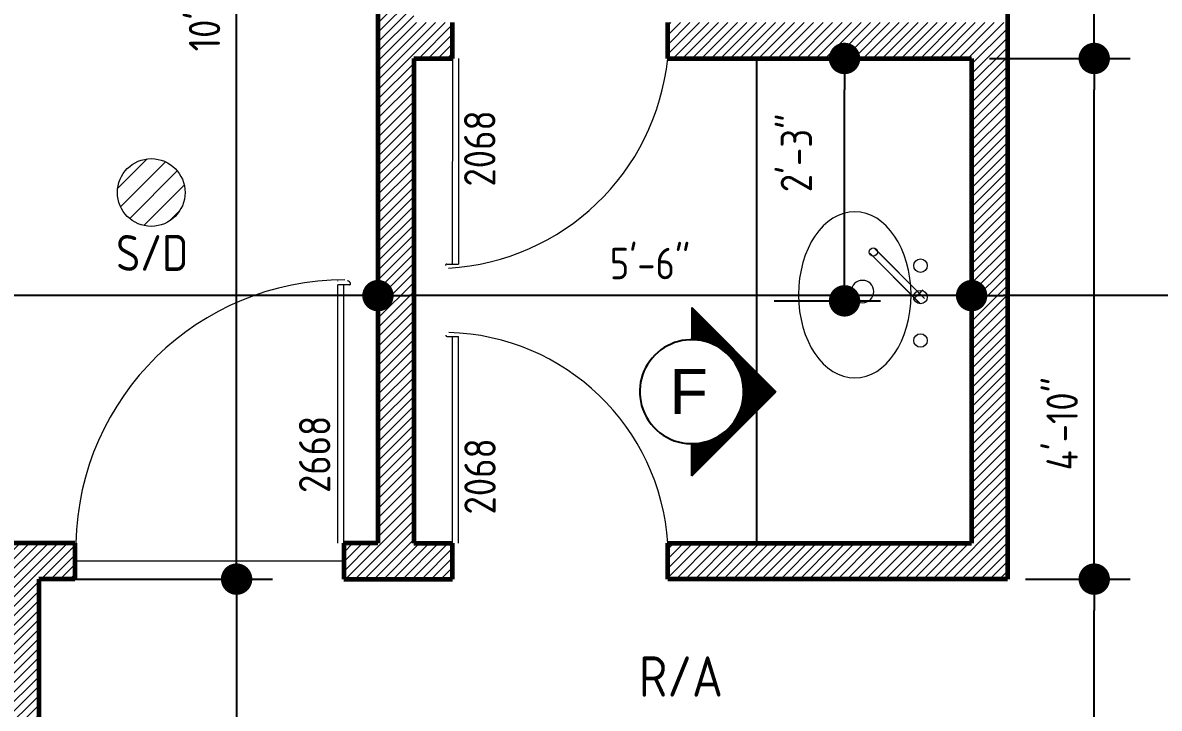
# Model space of a CAD drawing. Header units: inches. Extents: x 23 to 747, y 16 to 1065.
# Drawn here: x 178.8 to 305.5, y 471 to 547.4 of the extents above; entities that cross this region are included whole.
import ezdxf

# ---------------------------------------------------------------- set-up
doc = ezdxf.new("R2010")
doc.units = ezdxf.units.IN
doc.header["$MEASUREMENT"] = 0
doc.linetypes.add('Solid', pattern=[0])
doc.layers.add('CABS-FLOORPLAN', color=4, linetype='Continuous')
doc.layers.add('TEXT', color=7, linetype='Continuous')
for name, color, linetype, lineweight in [('DIMS', 137, 'Continuous', 15), ('DOORS', 157, 'Continuous', 9), ('DOORTEXT', 253, 'Continuous', 20), ('HATCH', 123, 'Continuous', 0), ('L1', 251, 'Continuous', 13), ('TEXT LBLS', 81, 'Continuous', 18), ('WALLS', 7, 'Continuous', 60)]:
    doc.layers.add(name, color=color, linetype=linetype, lineweight=lineweight)
doc.styles.add('ARCH', font='ARCHITXT.SHX')
doc.styles.add('SWIS72', font='swissel.ttf', dxfattribs={"height": 4.5})
doc.styles.add('TEXT1', font='ARCHITXT.shx')
doc.dimstyles.new('ARCHITECTURAL', dxfattribs={"dimtxt": 3.5, "dimasz": 3.5, "dimexe": 4, "dimexo": 2, "dimgap": 1.5, "dimtad": 1, "dimdec": 1, "dimzin": 3, "dimdsep": 46, "dimlunit": 4, "dimtxsty": 'ARCH', "dimblk": 'DOT', "dimcen": 0.0625, "dimadec": 0, "dimazin": 0, "dimtfac": 1, "dimtdec": 1, "dimtix": 1, "dimtofl": 0, "dimtmove": 1, "dimatfit": 2, "dimldrblk": 'DOTSMALL', "dimfxl": 1, "dimtolj": 1, "dimtzin": 0, "dimarcsym": 0})
pattern_1 = [(45, (-1011.2117, -6584.7611), (-1.17556502, 1.17556502), [])]
pattern_2 = [(45, (8298.71691, -33372.16624), (0.06820794816, -0.06820794816), [])]
pattern_3 = [(45, (-62995.1218, 120677.7017), (-0.530330086, 0.530330086), [])]
pattern_4 = [(45, (-62804.7364, 124108.1191), (-0.530330086, 0.530330086), [])]

# ---------------------------------------------------------------- blocks, each defined once
blk = doc.blocks.new('_Dot')
at = {"layer": 'DIMS', "color": 0, "lineweight": -2}
blk.add_line((-0.5, 0), (-1, 0), dxfattribs=at)
at = {"layer": 'DIMS', "color": 0, "const_width": 0.5}
blk.add_lwpolyline([(-0.25, 0, 1), (0.25, 0, 1)], format="xyb", close=True, dxfattribs=at)
blk = doc.blocks.new('*D172')
at = {"layer": 'Defpoints', "color": 0, "linetype": 'Solid', "transparency": 16777216}
for p in [(344.57, 531.03), (284.57, 521.97), (284.57, 516.96)]:
    blk.add_point(p, dxfattribs=at)
at = {"layer": 'DIMS', "color": 0, "linetype": 'Solid', "lineweight": -2, "transparency": 16777216}
for p, q in [((344.57, 529.03), (344.57, 512.96)), ((284.57, 519.97), (284.57, 512.96)), ((341.07, 516.96), (288.07, 516.96))]:
    blk.add_line(p, q, dxfattribs=at)
at = {"layer": 'DIMS', "color": 0, "linetype": 'Solid', "lineweight": -2, "transparency": 16777216, "xscale": 3.5, "yscale": 3.5, "zscale": 3.5, "rotation": 180}
blk.add_blockref('_Dot', (284.57, 516.96), dxfattribs=at)
at = {"layer": 'DIMS', "color": 0, "linetype": 'Solid', "lineweight": -2, "transparency": 16777216, "xscale": 3.5, "yscale": 3.5, "zscale": 3.5}
blk.add_blockref('_Dot', (344.57, 516.96), dxfattribs=at)
at = {"layer": 'DIMS', "color": 0, "linetype": 'Solid', "transparency": 16777216, "insert": (314.57, 520.54), "char_height": 3.5, "attachment_point": 5, "style": 'ARCH'}
blk.add_mtext('\\A1;5\'-0"', dxfattribs=at)
blk = doc.blocks.new('_DotSmall')
at = {"layer": 'DIMS', "color": 0, "const_width": 0.5}
blk.add_lwpolyline([(-0.0625, 0, 1), (0.0625, 0, 1)], format="xyb", close=True, dxfattribs=at)
blk = doc.blocks.new('*D173')
at = {"layer": 'Defpoints', "color": 0, "linetype": 'Solid', "transparency": 16777216}
for p in [(218.38, 524.8), (284.57, 522.32), (218.38, 516.96)]:
    blk.add_point(p, dxfattribs=at)
at = {"layer": 'DIMS', "color": 0, "linetype": 'Solid', "lineweight": -2, "transparency": 16777216}
for p, q in [((218.38, 522.8), (218.38, 512.96)), ((284.57, 520.32), (284.57, 512.96)), ((281.07, 516.96), (221.88, 516.96))]:
    blk.add_line(p, q, dxfattribs=at)
at = {"layer": 'DIMS', "color": 0, "linetype": 'Solid', "lineweight": -2, "transparency": 16777216, "xscale": 3.5, "yscale": 3.5, "zscale": 3.5, "rotation": 180}
blk.add_blockref('_Dot', (218.38, 516.96), dxfattribs=at)
at = {"layer": 'DIMS', "color": 0, "linetype": 'Solid', "lineweight": -2, "transparency": 16777216, "xscale": 3.5, "yscale": 3.5, "zscale": 3.5}
blk.add_blockref('_Dot', (284.57, 516.96), dxfattribs=at)
at = {"layer": 'DIMS', "color": 0, "linetype": 'Solid', "transparency": 16777216, "insert": (248.71, 520.54), "char_height": 3.5, "attachment_point": 5, "style": 'ARCH'}
blk.add_mtext('\\A1;5\'-6"', dxfattribs=at)
blk = doc.blocks.new('*D174')
at = {"layer": 'Defpoints', "color": 0, "linetype": 'Solid', "transparency": 16777216}
for p in [(94.57, 537.2), (218.38, 524.8), (94.57, 516.96)]:
    blk.add_point(p, dxfattribs=at)
at = {"layer": 'DIMS', "color": 0, "linetype": 'Solid', "lineweight": -2, "transparency": 16777216}
for p, q in [((94.57, 535.2), (94.57, 512.96)), ((218.38, 522.8), (218.38, 512.96)), ((214.88, 516.96), (98.07, 516.96))]:
    blk.add_line(p, q, dxfattribs=at)
at = {"layer": 'DIMS', "color": 0, "linetype": 'Solid', "lineweight": -2, "transparency": 16777216, "xscale": 3.5, "yscale": 3.5, "zscale": 3.5, "rotation": 180}
blk.add_blockref('_Dot', (94.57, 516.96), dxfattribs=at)
at = {"layer": 'DIMS', "color": 0, "linetype": 'Solid', "lineweight": -2, "transparency": 16777216, "xscale": 3.5, "yscale": 3.5, "zscale": 3.5}
blk.add_blockref('_Dot', (218.38, 516.96), dxfattribs=at)
at = {"layer": 'DIMS', "color": 0, "linetype": 'Solid', "transparency": 16777216, "insert": (156.48, 520.54), "char_height": 3.5, "attachment_point": 5, "style": 'ARCH'}
blk.add_mtext('\\A1;10\'-4"', dxfattribs=at)
blk = doc.blocks.new('*D228')
at = {"layer": 'Defpoints', "color": 0, "linetype": 'Solid', "transparency": 16777216}
for p in [(179.22, 485.38), (193.43, 429.38), (202.62, 429.38)]:
    blk.add_point(p, dxfattribs=at)
at = {"layer": 'DIMS', "color": 0, "linetype": 'Solid', "lineweight": -2, "transparency": 16777216}
for p, q in [((181.22, 485.38), (206.62, 485.38)), ((202.62, 481.88), (202.62, 432.88)), ((195.43, 429.38), (206.62, 429.38))]:
    blk.add_line(p, q, dxfattribs=at)
at = {"layer": 'DIMS', "color": 0, "linetype": 'Solid', "lineweight": -2, "transparency": 16777216, "xscale": 3.5, "yscale": 3.5, "zscale": 3.5}
for p, rotation in [((202.62, 485.38), 90), ((202.62, 429.38), 270)]:
    blk.add_blockref('_Dot', p, dxfattribs=dict(at, rotation=rotation))
at = {"layer": 'DIMS', "color": 0, "linetype": 'Solid', "transparency": 16777216, "insert": (199.04, 457.38), "char_height": 3.5, "attachment_point": 5, "rotation": 90, "style": 'ARCH'}
blk.add_mtext('\\A1;4\'-8"', dxfattribs=at)
blk = doc.blocks.new('*D231')
at = {"layer": 'Defpoints', "color": 0, "linetype": 'Solid', "transparency": 16777216}
for p in [(179.22, 613.38), (202.62, 613.38), (179.22, 485.38)]:
    blk.add_point(p, dxfattribs=at)
at = {"layer": 'DIMS', "color": 0, "linetype": 'Solid', "lineweight": -2, "transparency": 16777216}
for p, q in [((181.22, 613.38), (206.62, 613.38)), ((202.62, 488.88), (202.62, 609.88)), ((181.22, 485.38), (206.62, 485.38))]:
    blk.add_line(p, q, dxfattribs=at)
at = {"layer": 'DIMS', "color": 0, "linetype": 'Solid', "lineweight": -2, "transparency": 16777216, "xscale": 3.5, "yscale": 3.5, "zscale": 3.5}
for p, rotation in [((202.62, 613.38), 90), ((202.62, 485.38), 270)]:
    blk.add_blockref('_Dot', p, dxfattribs=dict(at, rotation=rotation))
at = {"layer": 'DIMS', "color": 0, "linetype": 'Solid', "transparency": 16777216, "insert": (199.04, 549.38), "char_height": 3.5, "attachment_point": 5, "rotation": 90, "style": 'ARCH'}
blk.add_mtext('\\A1;10\'-8"', dxfattribs=at)
blk = doc.blocks.new('*D234')
at = {"layer": 'Defpoints', "color": 0, "linetype": 'Solid', "transparency": 16777216}
for p in [(288.57, 485.38), (298.24, 485.38), (285.95, 433.38)]:
    blk.add_point(p, dxfattribs=at)
at = {"layer": 'DIMS', "color": 0, "linetype": 'Solid', "lineweight": -2, "transparency": 16777216}
for p, q in [((290.57, 485.38), (302.24, 485.38)), ((298.24, 436.88), (298.24, 481.88)), ((287.95, 433.38), (302.24, 433.38))]:
    blk.add_line(p, q, dxfattribs=at)
at = {"layer": 'DIMS', "color": 0, "linetype": 'Solid', "lineweight": -2, "transparency": 16777216, "xscale": 3.5, "yscale": 3.5, "zscale": 3.5}
for p, rotation in [((298.24, 485.38), 90), ((298.24, 433.38), 270)]:
    blk.add_blockref('_Dot', p, dxfattribs=dict(at, rotation=rotation))
at = {"layer": 'DIMS', "color": 0, "linetype": 'Solid', "transparency": 16777216, "insert": (294.66, 459.38), "char_height": 3.5, "attachment_point": 5, "rotation": 90, "style": 'ARCH'}
blk.add_mtext('\\A1;4\'-4"', dxfattribs=at)
blk = doc.blocks.new('*D235')
at = {"layer": 'Defpoints', "color": 0, "linetype": 'Solid', "transparency": 16777216}
for p in [(284.57, 543.38), (298.24, 543.38), (294.57, 485.38)]:
    blk.add_point(p, dxfattribs=at)
at = {"layer": 'DIMS', "color": 0, "linetype": 'Solid', "lineweight": -2, "transparency": 16777216}
for p, q in [((286.57, 543.38), (302.24, 543.38)), ((298.24, 488.88), (298.24, 539.88)), ((296.57, 485.38), (302.24, 485.38))]:
    blk.add_line(p, q, dxfattribs=at)
at = {"layer": 'DIMS', "color": 0, "linetype": 'Solid', "lineweight": -2, "transparency": 16777216, "xscale": 3.5, "yscale": 3.5, "zscale": 3.5}
for p, rotation in [((298.24, 543.38), 90), ((298.24, 485.38), 270)]:
    blk.add_blockref('_Dot', p, dxfattribs=dict(at, rotation=rotation))
at = {"layer": 'DIMS', "color": 0, "linetype": 'Solid', "transparency": 16777216, "insert": (294.66, 502.69), "char_height": 3.5, "attachment_point": 5, "rotation": 90, "style": 'ARCH'}
blk.add_mtext('\\A1;4\'-10"', dxfattribs=at)
blk = doc.blocks.new('*D236')
at = {"layer": 'Defpoints', "color": 0, "linetype": 'Solid', "transparency": 16777216}
for p in [(282.57, 613.38), (298.24, 613.38), (284.57, 543.38)]:
    blk.add_point(p, dxfattribs=at)
at = {"layer": 'DIMS', "color": 0, "linetype": 'Solid', "lineweight": -2, "transparency": 16777216}
for p, q in [((284.57, 613.38), (302.24, 613.38)), ((298.24, 546.88), (298.24, 609.88)), ((286.57, 543.38), (302.24, 543.38))]:
    blk.add_line(p, q, dxfattribs=at)
at = {"layer": 'DIMS', "color": 0, "linetype": 'Solid', "lineweight": -2, "transparency": 16777216, "xscale": 3.5, "yscale": 3.5, "zscale": 3.5}
for p, rotation in [((298.24, 613.38), 90), ((298.24, 543.38), 270)]:
    blk.add_blockref('_Dot', p, dxfattribs=dict(at, rotation=rotation))
at = {"layer": 'DIMS', "color": 0, "linetype": 'Solid', "transparency": 16777216, "insert": (294.66, 565.62), "char_height": 3.5, "attachment_point": 5, "rotation": 90, "style": 'ARCH'}
blk.add_mtext('\\A1;5\'-10"', dxfattribs=at)
blk = doc.blocks.new('*D286')
at = {"layer": 'Defpoints', "color": 0, "linetype": 'Solid', "transparency": 16777216}
for p in [(262.57, 543.38), (270.4, 543.38), (260.57, 516.38)]:
    blk.add_point(p, dxfattribs=at)
at = {"layer": 'DIMS', "color": 0, "linetype": 'Solid', "lineweight": -2, "transparency": 16777216}
for p, q in [((264.57, 543.38), (274.4, 543.38)), ((270.4, 519.88), (270.4, 539.88)), ((262.57, 516.38), (274.4, 516.38))]:
    blk.add_line(p, q, dxfattribs=at)
at = {"layer": 'DIMS', "color": 0, "linetype": 'Solid', "lineweight": -2, "transparency": 16777216, "xscale": 3.5, "yscale": 3.5, "zscale": 3.5}
for p, rotation in [((270.4, 543.38), 90), ((270.4, 516.38), 270)]:
    blk.add_blockref('_Dot', p, dxfattribs=dict(at, rotation=rotation))
at = {"layer": 'DIMS', "color": 0, "linetype": 'Solid', "transparency": 16777216, "insert": (265.03, 532.86), "char_height": 3.5, "attachment_point": 5, "rotation": 90, "style": 'ARCH'}
blk.add_mtext('\\A1;2\'-3"', dxfattribs=at)
blk = doc.blocks.new('*D501')
at = {"layer": 'Defpoints', "color": 0, "linetype": 'Solid', "transparency": 16777216}
for p in [(344.57, 531.03), (284.57, 521.97), (284.57, 516.96)]:
    blk.add_point(p, dxfattribs=at)
at = {"layer": 'DIMS', "color": 0, "linetype": 'Solid', "lineweight": -2, "transparency": 16777216}
for p, q in [((344.57, 529.03), (344.57, 512.96)), ((284.57, 519.97), (284.57, 512.96)), ((341.07, 516.96), (288.07, 516.96))]:
    blk.add_line(p, q, dxfattribs=at)
at = {"layer": 'DIMS', "color": 0, "linetype": 'Solid', "lineweight": -2, "transparency": 16777216, "xscale": 3.5, "yscale": 3.5, "zscale": 3.5, "rotation": 180}
blk.add_blockref('_Dot', (284.57, 516.96), dxfattribs=at)
at = {"layer": 'DIMS', "color": 0, "linetype": 'Solid', "lineweight": -2, "transparency": 16777216, "xscale": 3.5, "yscale": 3.5, "zscale": 3.5}
blk.add_blockref('_Dot', (344.57, 516.96), dxfattribs=at)
at = {"layer": 'DIMS', "color": 0, "linetype": 'Solid', "transparency": 16777216, "insert": (314.57, 520.54), "char_height": 3.5, "attachment_point": 5, "style": 'ARCH'}
blk.add_mtext('\\A1;5\'-0"', dxfattribs=at)
blk = doc.blocks.new('*D502')
at = {"layer": 'Defpoints', "color": 0, "linetype": 'Solid', "transparency": 16777216}
for p in [(218.38, 524.8), (284.57, 522.32), (218.38, 516.96)]:
    blk.add_point(p, dxfattribs=at)
at = {"layer": 'DIMS', "color": 0, "linetype": 'Solid', "lineweight": -2, "transparency": 16777216}
for p, q in [((218.38, 522.8), (218.38, 512.96)), ((284.57, 520.32), (284.57, 512.96)), ((281.07, 516.96), (221.88, 516.96))]:
    blk.add_line(p, q, dxfattribs=at)
at = {"layer": 'DIMS', "color": 0, "linetype": 'Solid', "lineweight": -2, "transparency": 16777216, "xscale": 3.5, "yscale": 3.5, "zscale": 3.5, "rotation": 180}
blk.add_blockref('_Dot', (218.38, 516.96), dxfattribs=at)
at = {"layer": 'DIMS', "color": 0, "linetype": 'Solid', "lineweight": -2, "transparency": 16777216, "xscale": 3.5, "yscale": 3.5, "zscale": 3.5}
blk.add_blockref('_Dot', (284.57, 516.96), dxfattribs=at)
at = {"layer": 'DIMS', "color": 0, "linetype": 'Solid', "transparency": 16777216, "insert": (248.71, 520.54), "char_height": 3.5, "attachment_point": 5, "style": 'ARCH'}
blk.add_mtext('\\A1;5\'-6"', dxfattribs=at)
blk = doc.blocks.new('*D503')
at = {"layer": 'Defpoints', "color": 0, "linetype": 'Solid', "transparency": 16777216}
for p in [(94.57, 537.2), (218.38, 524.8), (94.57, 516.96)]:
    blk.add_point(p, dxfattribs=at)
at = {"layer": 'DIMS', "color": 0, "linetype": 'Solid', "lineweight": -2, "transparency": 16777216}
for p, q in [((94.57, 535.2), (94.57, 512.96)), ((218.38, 522.8), (218.38, 512.96)), ((214.88, 516.96), (98.07, 516.96))]:
    blk.add_line(p, q, dxfattribs=at)
at = {"layer": 'DIMS', "color": 0, "linetype": 'Solid', "lineweight": -2, "transparency": 16777216, "xscale": 3.5, "yscale": 3.5, "zscale": 3.5, "rotation": 180}
blk.add_blockref('_Dot', (94.57, 516.96), dxfattribs=at)
at = {"layer": 'DIMS', "color": 0, "linetype": 'Solid', "lineweight": -2, "transparency": 16777216, "xscale": 3.5, "yscale": 3.5, "zscale": 3.5}
blk.add_blockref('_Dot', (218.38, 516.96), dxfattribs=at)
at = {"layer": 'DIMS', "color": 0, "linetype": 'Solid', "transparency": 16777216, "insert": (156.48, 520.54), "char_height": 3.5, "attachment_point": 5, "style": 'ARCH'}
blk.add_mtext('\\A1;10\'-4"', dxfattribs=at)
blk = doc.blocks.new('*D557')
at = {"layer": 'Defpoints', "color": 0, "linetype": 'Solid', "transparency": 16777216}
for p in [(179.22, 485.38), (193.43, 429.38), (202.62, 429.38)]:
    blk.add_point(p, dxfattribs=at)
at = {"layer": 'DIMS', "color": 0, "linetype": 'Solid', "lineweight": -2, "transparency": 16777216}
for p, q in [((181.22, 485.38), (206.62, 485.38)), ((202.62, 481.88), (202.62, 432.88)), ((195.43, 429.38), (206.62, 429.38))]:
    blk.add_line(p, q, dxfattribs=at)
at = {"layer": 'DIMS', "color": 0, "linetype": 'Solid', "lineweight": -2, "transparency": 16777216, "xscale": 3.5, "yscale": 3.5, "zscale": 3.5}
for p, rotation in [((202.62, 485.38), 90), ((202.62, 429.38), 270)]:
    blk.add_blockref('_Dot', p, dxfattribs=dict(at, rotation=rotation))
at = {"layer": 'DIMS', "color": 0, "linetype": 'Solid', "transparency": 16777216, "insert": (199.04, 457.38), "char_height": 3.5, "attachment_point": 5, "rotation": 90, "style": 'ARCH'}
blk.add_mtext('\\A1;4\'-8"', dxfattribs=at)
blk = doc.blocks.new('*D560')
at = {"layer": 'Defpoints', "color": 0, "linetype": 'Solid', "transparency": 16777216}
for p in [(179.22, 613.38), (202.62, 613.38), (179.22, 485.38)]:
    blk.add_point(p, dxfattribs=at)
at = {"layer": 'DIMS', "color": 0, "linetype": 'Solid', "lineweight": -2, "transparency": 16777216}
for p, q in [((181.22, 613.38), (206.62, 613.38)), ((202.62, 488.88), (202.62, 609.88)), ((181.22, 485.38), (206.62, 485.38))]:
    blk.add_line(p, q, dxfattribs=at)
at = {"layer": 'DIMS', "color": 0, "linetype": 'Solid', "lineweight": -2, "transparency": 16777216, "xscale": 3.5, "yscale": 3.5, "zscale": 3.5}
for p, rotation in [((202.62, 613.38), 90), ((202.62, 485.38), 270)]:
    blk.add_blockref('_Dot', p, dxfattribs=dict(at, rotation=rotation))
at = {"layer": 'DIMS', "color": 0, "linetype": 'Solid', "transparency": 16777216, "insert": (199.04, 549.38), "char_height": 3.5, "attachment_point": 5, "rotation": 90, "style": 'ARCH'}
blk.add_mtext('\\A1;10\'-8"', dxfattribs=at)
blk = doc.blocks.new('*D563')
at = {"layer": 'Defpoints', "color": 0, "linetype": 'Solid', "transparency": 16777216}
for p in [(288.57, 485.38), (298.24, 485.38), (285.95, 433.38)]:
    blk.add_point(p, dxfattribs=at)
at = {"layer": 'DIMS', "color": 0, "linetype": 'Solid', "lineweight": -2, "transparency": 16777216}
for p, q in [((290.57, 485.38), (302.24, 485.38)), ((298.24, 436.88), (298.24, 481.88)), ((287.95, 433.38), (302.24, 433.38))]:
    blk.add_line(p, q, dxfattribs=at)
at = {"layer": 'DIMS', "color": 0, "linetype": 'Solid', "lineweight": -2, "transparency": 16777216, "xscale": 3.5, "yscale": 3.5, "zscale": 3.5}
for p, rotation in [((298.24, 485.38), 90), ((298.24, 433.38), 270)]:
    blk.add_blockref('_Dot', p, dxfattribs=dict(at, rotation=rotation))
at = {"layer": 'DIMS', "color": 0, "linetype": 'Solid', "transparency": 16777216, "insert": (294.66, 459.38), "char_height": 3.5, "attachment_point": 5, "rotation": 90, "style": 'ARCH'}
blk.add_mtext('\\A1;4\'-4"', dxfattribs=at)
blk = doc.blocks.new('*D564')
at = {"layer": 'Defpoints', "color": 0, "linetype": 'Solid', "transparency": 16777216}
for p in [(284.57, 543.38), (298.24, 543.38), (294.57, 485.38)]:
    blk.add_point(p, dxfattribs=at)
at = {"layer": 'DIMS', "color": 0, "linetype": 'Solid', "lineweight": -2, "transparency": 16777216}
for p, q in [((286.57, 543.38), (302.24, 543.38)), ((298.24, 488.88), (298.24, 539.88)), ((296.57, 485.38), (302.24, 485.38))]:
    blk.add_line(p, q, dxfattribs=at)
at = {"layer": 'DIMS', "color": 0, "linetype": 'Solid', "lineweight": -2, "transparency": 16777216, "xscale": 3.5, "yscale": 3.5, "zscale": 3.5}
for p, rotation in [((298.24, 543.38), 90), ((298.24, 485.38), 270)]:
    blk.add_blockref('_Dot', p, dxfattribs=dict(at, rotation=rotation))
at = {"layer": 'DIMS', "color": 0, "linetype": 'Solid', "transparency": 16777216, "insert": (294.66, 502.69), "char_height": 3.5, "attachment_point": 5, "rotation": 90, "style": 'ARCH'}
blk.add_mtext('\\A1;4\'-10"', dxfattribs=at)
blk = doc.blocks.new('*D565')
at = {"layer": 'Defpoints', "color": 0, "linetype": 'Solid', "transparency": 16777216}
for p in [(282.57, 613.38), (298.24, 613.38), (284.57, 543.38)]:
    blk.add_point(p, dxfattribs=at)
at = {"layer": 'DIMS', "color": 0, "linetype": 'Solid', "lineweight": -2, "transparency": 16777216}
for p, q in [((284.57, 613.38), (302.24, 613.38)), ((298.24, 546.88), (298.24, 609.88)), ((286.57, 543.38), (302.24, 543.38))]:
    blk.add_line(p, q, dxfattribs=at)
at = {"layer": 'DIMS', "color": 0, "linetype": 'Solid', "lineweight": -2, "transparency": 16777216, "xscale": 3.5, "yscale": 3.5, "zscale": 3.5}
for p, rotation in [((298.24, 613.38), 90), ((298.24, 543.38), 270)]:
    blk.add_blockref('_Dot', p, dxfattribs=dict(at, rotation=rotation))
at = {"layer": 'DIMS', "color": 0, "linetype": 'Solid', "transparency": 16777216, "insert": (294.66, 565.62), "char_height": 3.5, "attachment_point": 5, "rotation": 90, "style": 'ARCH'}
blk.add_mtext('\\A1;5\'-10"', dxfattribs=at)
blk = doc.blocks.new('*D619')
at = {"layer": 'Defpoints', "color": 0, "linetype": 'Solid', "transparency": 16777216}
for p in [(262.57, 543.38), (270.4, 543.38), (260.57, 516.38)]:
    blk.add_point(p, dxfattribs=at)
at = {"layer": 'DIMS', "color": 0, "linetype": 'Solid', "lineweight": -2, "transparency": 16777216}
for p, q in [((264.57, 543.38), (274.4, 543.38)), ((270.4, 519.88), (270.4, 539.88)), ((262.57, 516.38), (274.4, 516.38))]:
    blk.add_line(p, q, dxfattribs=at)
at = {"layer": 'DIMS', "color": 0, "linetype": 'Solid', "lineweight": -2, "transparency": 16777216, "xscale": 3.5, "yscale": 3.5, "zscale": 3.5}
for p, rotation in [((270.4, 543.38), 90), ((270.4, 516.38), 270)]:
    blk.add_blockref('_Dot', p, dxfattribs=dict(at, rotation=rotation))
at = {"layer": 'DIMS', "color": 0, "linetype": 'Solid', "transparency": 16777216, "insert": (265.03, 532.86), "char_height": 3.5, "attachment_point": 5, "rotation": 90, "style": 'ARCH'}
blk.add_mtext('\\A1;2\'-3"', dxfattribs=at)

msp = doc.modelspace()

# ---------------------------------------------------------------- hatches: boundary and pattern name
at = {"layer": 'HATCH', "linetype": 'Solid'}
h = msp.add_hatch(dxfattribs=at)
h.set_pattern_fill('ANSI31', color=256, scale=6, style=0)
h.set_pattern_definition(pattern_4)
h.paths.add_polyline_path([(282.57, 617.38), (153.57, 617.38), (153.57, 647.38), (149.57, 651.38), (146.75, 648.55), (149.57, 645.72), (149.57, 617.38), (149.57, 613.38), (218.38, 613.38), (218.38, 489.38), (214.57, 489.38), (214.57, 485.38), (226.69, 485.38), (226.69, 489.38), (222.38, 489.38), (222.38, 543.38), (226.69, 543.38), (226.69, 547.38), (222.38, 547.38), (222.38, 613.38), (282.57, 613.38)])
h = msp.add_hatch(dxfattribs=at)
h.set_pattern_fill('ANSI31', color=256, scale=6, style=0)
h.set_pattern_definition(pattern_4)
h.paths.add_polyline_path([(282.57, 617.38), (153.57, 617.38), (153.57, 647.38), (149.57, 651.38), (146.75, 648.55), (149.57, 645.72), (149.57, 617.38), (149.57, 613.38), (218.38, 613.38), (218.38, 489.38), (214.57, 489.38), (214.57, 485.38), (226.69, 485.38), (226.69, 489.38), (222.38, 489.38), (222.38, 543.38), (226.69, 543.38), (226.69, 547.38), (222.38, 547.38), (222.38, 613.38), (282.57, 613.38)])
h = msp.add_hatch(dxfattribs=at)
h.set_pattern_fill('ANSI31', color=256, scale=6, style=0)
h.set_pattern_definition(pattern_3)
h.paths.add_polyline_path([(250.69, 547.38), (282.57, 547.38), (288.57, 547.38), (288.57, 485.38), (250.69, 485.38), (250.69, 489.38), (284.57, 489.38), (284.57, 543.38), (250.69, 543.38)])
h = msp.add_hatch(dxfattribs=at)
h.set_pattern_fill('ANSI31', color=256, scale=6, style=0)
h.set_pattern_definition(pattern_3)
h.paths.add_polyline_path([(250.69, 547.38), (282.57, 547.38), (288.57, 547.38), (288.57, 485.38), (250.69, 485.38), (250.69, 489.38), (284.57, 489.38), (284.57, 543.38), (250.69, 543.38)])
h = msp.add_hatch(dxfattribs=at)
h.set_pattern_fill('ANSI31', color=256, scale=6, style=0)
h.set_pattern_definition(pattern_4)
h.paths.add_polyline_path([(184.57, 489.38), (167.49, 489.38), (167.49, 485.38), (176.57, 485.38), (176.57, 461.38), (100.57, 461.38), (100.57, 457.38), (176.57, 457.38), (176.57, 433.38), (167.49, 433.38), (167.49, 429.38), (198.57, 429.38), (198.57, 433.38), (180.57, 433.38), (180.57, 485.38), (184.57, 485.38)])
h = msp.add_hatch(dxfattribs=at)
h.set_pattern_fill('ANSI31', color=256, scale=6, style=0)
h.set_pattern_definition(pattern_4)
h.paths.add_polyline_path([(184.57, 489.38), (167.49, 489.38), (167.49, 485.38), (176.57, 485.38), (176.57, 461.38), (100.57, 461.38), (100.57, 457.38), (176.57, 457.38), (176.57, 433.38), (167.49, 433.38), (167.49, 429.38), (198.57, 429.38), (198.57, 433.38), (180.57, 433.38), (180.57, 485.38), (184.57, 485.38)])
at = {"layer": 'TEXT'}
h = msp.add_hatch(dxfattribs=at)
h.set_pattern_fill('ANSI31', color=256, scale=0.771685, angle=450, style=0)
h.set_pattern_definition(pattern_2)
h.paths.add_polyline_path([(262.74, 506.26), (253.36, 496.88), (253.36, 500.48, 0.781311), (256.08, 511.37, 0.122769), (253.36, 512.05), (253.36, 515.65)])
h = msp.add_hatch(dxfattribs=at)
h.set_pattern_fill('ANSI31', color=256, scale=0.771685, angle=450, style=0)
h.set_pattern_definition(pattern_2)
h.paths.add_polyline_path([(262.74, 506.26), (253.36, 496.88), (253.36, 500.48, 0.781311), (256.08, 511.37, 0.122769), (253.36, 512.05), (253.36, 515.65)])
at = {"layer": 'TEXT LBLS', "ltscale": 0.5}
h = msp.add_hatch(dxfattribs=at)
h.set_pattern_fill('ANSI31', color=256, scale=13.3, style=0)
h.set_pattern_definition(pattern_1)
h.paths.add_polyline_path([(189.33, 528.45, 1), (196.87, 528.45, 1)])
h = msp.add_hatch(dxfattribs=at)
h.set_pattern_fill('ANSI31', color=256, scale=13.3, style=0)
h.set_pattern_definition(pattern_1)
h.paths.add_polyline_path([(189.33, 528.45, 1), (196.87, 528.45, 1)])

# ---------------------------------------------------------------- linework, layer by layer
at = {"layer": 'CABS-FLOORPLAN', "color": 4}
msp.add_line((260.57, 543.38), (260.57, 489.38), dxfattribs=at)
msp.add_line((260.57, 543.38), (260.57, 489.38), dxfattribs=at)
at = {"layer": 'DOORS'}
for p, q in [((226.69, 543.38), (226.67, 520.46)), ((226.69, 543.38), (226.67, 520.46)), ((227.37, 543.38), (227.34, 520.46)), ((227.37, 543.38), (227.34, 520.46)), ((226.05, 520.46), (227.34, 520.46)), ((226.05, 520.46), (227.34, 520.46)), ((213.9, 518.59), (213.9, 518.6)), ((213.9, 518.59), (213.9, 518.6)), ((215.19, 518.16), (213.9, 518.16)), ((213.9, 489.38), (213.9, 518.16)), ((215.19, 518.16), (213.9, 518.16)), ((213.9, 489.38), (213.9, 518.16)), ((214.57, 489.38), (214.57, 518.16)), ((214.57, 489.38), (214.57, 518.16)), ((226.08, 512.42), (227.37, 512.42)), ((226.08, 512.42), (227.37, 512.42)), ((226.69, 489.38), (226.69, 512.42)), ((226.69, 489.38), (226.69, 512.42)), ((227.37, 489.38), (227.37, 512.42)), ((227.37, 489.38), (227.37, 512.42))]:
    msp.add_line(p, q, dxfattribs=at)
for centre, radius, start, end in [((224.72, 546.09), 26.11, 273.343, 354.0427), ((224.72, 546.09), 26.11, 273.343, 354.0427), ((226.05, 520.33), 0.134, 90, 188.8942), ((226.05, 520.33), 0.134, 90, 188.8942), ((214.68, 488.72), 30, 90, 178.747), ((214.68, 488.72), 30, 90, 178.747), ((214.99, 518.26), 0.336, 8.8942, 89.0078), ((214.99, 518.26), 0.336, 8.8942, 89.0078), ((215.19, 518.29), 0.134, 270, 8.8942), ((215.19, 518.29), 0.134, 270, 8.8942), ((226.08, 512.55), 0.134, 171.1058, 270), ((226.08, 512.55), 0.134, 171.1058, 270), ((225.62, 487.73), 25.13, 3.7527, 88.5027), ((225.62, 487.73), 25.13, 3.7527, 88.5027)]:
    msp.add_arc(centre, radius, start, end, dxfattribs=at)
at = {"layer": 'L1', "color": 12, "linetype": 'Continuous', "extrusion": (-0.707107, -0.707107, -2e-16)}
msp.add_line((278.95, 517, 19.5), (274.06, 521.9, 19.5), dxfattribs=at)
msp.add_line((278.95, 517, 19.5), (274.06, 521.9, 19.5), dxfattribs=at)
at = {"layer": 'L1', "linetype": 'Solid'}
msp.add_line((214.57, 487.38), (184.57, 487.38), dxfattribs=at)
msp.add_line((214.57, 487.38), (184.57, 487.38), dxfattribs=at)
at = {"layer": 'L1', "color": 12, "linetype": 'Continuous'}
for centre, radius in [((273.61, 521.82, 8.75), 0.456), ((273.61, 521.82, 8.75), 0.456), ((278.87, 520.3, 17), 0.75), ((278.87, 520.3, 17), 0.75), ((278.87, 516.8, 17), 0.75), ((278.87, 516.8, 17), 0.75), ((278.87, 511.96, 17), 0.75), ((278.87, 511.96, 17), 0.75)]:
    msp.add_circle(centre, radius, dxfattribs=at)
for start, end in [(90, 270), (90, 270), (270, 90), (270, 90)]:
    msp.add_arc((272.41, 517.41, 8.5), 1.25, start, end, dxfattribs=at)
at = {"layer": 'L1', "color": 12, "linetype": 'Continuous', "extrusion": (0, 0, -1)}
msp.add_ellipse((271.54, 517.05, 16.5), major_axis=(0, 9.26), ratio=0.677743, dxfattribs=at)
msp.add_ellipse((271.54, 517.05, 16.5), major_axis=(0, 9.26), ratio=0.677743, dxfattribs=at)
at = {"layer": 'L1', "color": 12, "linetype": 'Continuous'}
for points in [[(273.74, 522.21, 19.5), (273.74, 522.21, 18.75), (279.31, 516.65, 18.75), (278.95, 517, 19.5)], [(273.74, 522.21, 19.5), (273.74, 522.21, 18.75), (279.31, 516.65, 18.75), (278.95, 517, 19.5)], [(273.21, 521.68, 19.5), (273.21, 521.68, 18.75), (278.78, 516.11, 18.75), (278.42, 516.47, 19.5)], [(273.21, 521.68, 19.5), (273.21, 521.68, 18.75), (278.78, 516.11, 18.75), (278.42, 516.47, 19.5)], [(278.78, 517.24, 18.75), (278.07, 516.53, 18.75), (278.07, 516.53, 18), (279.13, 517.59, 18)], [(278.78, 517.24, 18.75), (278.07, 516.53, 18.75), (278.07, 516.53, 18), (279.13, 517.59, 18)]]:
    msp.add_3dface(points, dxfattribs=at)
at = {"layer": 'TEXT'}
for p, q in [((253.36, 515.65), (253.36, 512.05)), ((253.36, 515.65), (262.74, 506.26)), ((253.36, 515.65), (253.36, 512.05)), ((253.36, 515.65), (262.74, 506.26)), ((253.36, 496.88), (262.74, 506.26)), ((253.36, 496.88), (262.74, 506.26)), ((253.36, 496.88), (253.36, 500.48)), ((253.36, 496.88), (253.36, 500.48))]:
    msp.add_line(p, q, dxfattribs=at)
for start, end in [(62.0036, 199.7008), (62.0036, 199.7008), (199.7008, 62.0036), (199.7008, 62.0036)]:
    msp.add_arc((253.36, 506.26), 5.79, start, end, dxfattribs=at)
at = {"layer": 'TEXT LBLS', "ltscale": 0.5}
msp.add_circle((193.1, 528.45), 3.77, dxfattribs=at)
msp.add_circle((193.1, 528.45), 3.77, dxfattribs=at)
at = {"layer": 'WALLS'}
for p, q in [((288.57, 645.38), (288.57, 485.38)), ((288.57, 645.38), (288.57, 485.38)), ((218.38, 613.38), (218.38, 489.38)), ((218.38, 613.38), (218.38, 489.38)), ((226.69, 543.38), (226.69, 547.38)), ((226.69, 543.38), (226.69, 547.38)), ((250.69, 543.38), (250.69, 547.38)), ((250.69, 543.38), (250.69, 547.38)), ((222.38, 543.38), (222.38, 489.38)), ((222.38, 543.38), (226.69, 543.38)), ((222.38, 543.38), (222.38, 489.38)), ((222.38, 543.38), (226.69, 543.38)), ((250.69, 543.38), (284.57, 543.38)), ((250.69, 543.38), (284.57, 543.38)), ((284.57, 543.38), (284.57, 489.38)), ((284.57, 543.38), (284.57, 489.38)), ((184.57, 489.38), (167.49, 489.38)), ((184.57, 489.38), (167.49, 489.38)), ((184.57, 489.38), (184.57, 485.38)), ((184.57, 489.38), (184.57, 485.38)), ((218.38, 489.38), (214.57, 489.38)), ((214.57, 489.38), (214.57, 485.38)), ((218.38, 489.38), (214.57, 489.38)), ((214.57, 489.38), (214.57, 485.38)), ((222.38, 489.38), (226.69, 489.38)), ((222.38, 489.38), (226.69, 489.38)), ((226.69, 485.38), (226.69, 489.38)), ((226.69, 485.38), (226.69, 489.38)), ((250.69, 489.38), (284.57, 489.38)), ((250.69, 485.38), (250.69, 489.38)), ((250.69, 489.38), (284.57, 489.38)), ((250.69, 485.38), (250.69, 489.38)), ((184.57, 485.38), (180.57, 485.38)), ((180.57, 485.38), (180.57, 433.38)), ((184.57, 485.38), (180.57, 485.38)), ((180.57, 485.38), (180.57, 433.38)), ((214.57, 485.38), (226.69, 485.38)), ((214.57, 485.38), (226.69, 485.38)), ((288.57, 485.38), (250.69, 485.38)), ((288.57, 485.38), (250.69, 485.38))]:
    msp.add_line(p, q, dxfattribs=at)

# ---------------------------------------------------------------- texts
at = {"layer": 'DOORTEXT', "color": 7, "style": 'TEXT1'}
for s, p in [('2068', (231.48, 529.11)), ('2068', (231.48, 529.11)), ('2668', (213.07, 494.97)), ('2668', (213.07, 494.97)), ('2068', (231.51, 492.58)), ('2068', (231.51, 492.58))]:
    msp.add_text(s, height=3.5, rotation=90, dxfattribs=at).set_placement(p)
at = {"layer": 'TEXT', "style": 'SWIS72'}
msp.add_text('F', height=5, dxfattribs=at).set_placement((250.89, 503.79))
msp.add_text('F', height=5, dxfattribs=at).set_placement((250.89, 503.79))
at = {"layer": 'TEXT LBLS', "ltscale": 0.5, "style": 'TEXT1'}
for s, height, p in [('S/D', 3.99, (189.18, 519.72)), ('S/D', 3.99, (189.18, 519.72)), ('R/A', 4.5, (247.47, 472.29)), ('R/A', 4.5, (247.47, 472.29))]:
    msp.add_text(s, height=height, dxfattribs=at).set_placement(p)

# ---------------------------------------------------------------- dimensions: what is measured, and where the dimension line sits
at = {"layer": 'DIMS', "linetype": 'Solid'}
for base, p1, p2, picture, middle in [((202.62, 613.38), (179.22, 485.38), (179.22, 613.38), '*D231', (199.04, 549.38)), ((202.62, 613.38), (179.22, 485.38), (179.22, 613.38), '*D560', (199.04, 549.38)), ((202.62, 429.38), (179.22, 485.38), (193.43, 429.38), '*D228', (199.04, 457.38)), ((202.62, 429.38), (179.22, 485.38), (193.43, 429.38), '*D557', (199.04, 457.38)), ((298.24, 485.38), (285.95, 433.38), (288.57, 485.38), '*D234', (294.66, 459.38)), ((298.24, 485.38), (285.95, 433.38), (288.57, 485.38), '*D563', (294.66, 459.38))]:
    dim = msp.add_linear_dim(base=base, p1=p1, p2=p2, angle=90, dimstyle='ARCHITECTURAL', dxfattribs=at)
    dim.commit()
    dim.dimension.update_dxf_attribs({"geometry": picture, "text_midpoint": middle})
for base, p1, p2, picture, middle in [((298.24, 613.38), (284.57, 543.38), (282.57, 613.38), '*D236', (298.24, 565.62)), ((298.24, 613.38), (284.57, 543.38), (282.57, 613.38), '*D565', (298.24, 565.62)), ((270.4, 543.38), (260.57, 516.38), (262.57, 543.38), '*D286', (268.62, 532.86)), ((270.4, 543.38), (260.57, 516.38), (262.57, 543.38), '*D619', (268.62, 532.86)), ((298.24, 543.38), (294.57, 485.38), (284.57, 543.38), '*D235', (298.24, 502.69)), ((298.24, 543.38), (294.57, 485.38), (284.57, 543.38), '*D564', (298.24, 502.69))]:
    dim = msp.add_linear_dim(base=base, p1=p1, p2=p2, angle=90, dimstyle='ARCHITECTURAL', dxfattribs=at)
    dim.commit()
    dim.dimension.update_dxf_attribs({"geometry": picture, "text_midpoint": middle, "dimtype": 160})
for base, p1, p2, picture, middle in [((94.57, 516.96), (218.38, 524.8), (94.57, 537.2), '*D174', (156.48, 520.54)), ((94.57, 516.96), (218.38, 524.8), (94.57, 537.2), '*D503', (156.48, 520.54)), ((284.57, 516.96), (344.57, 531.03), (284.57, 521.97), '*D172', (314.57, 520.54)), ((284.57, 516.96), (344.57, 531.03), (284.57, 521.97), '*D501', (314.57, 520.54))]:
    dim = msp.add_linear_dim(base=base, p1=p1, p2=p2, dimstyle='ARCHITECTURAL', dxfattribs=at)
    dim.commit()
    dim.dimension.update_dxf_attribs({"geometry": picture, "text_midpoint": middle})
for picture in ['*D173', '*D502']:
    dim = msp.add_linear_dim(base=(218.38, 516.96), p1=(284.57, 522.32), p2=(218.38, 524.8), dimstyle='ARCHITECTURAL', dxfattribs=at)
    dim.commit()
    dim.dimension.update_dxf_attribs({"geometry": picture, "text_midpoint": (248.71, 516.96), "dimtype": 160})

doc.saveas('drawing.dxf')
